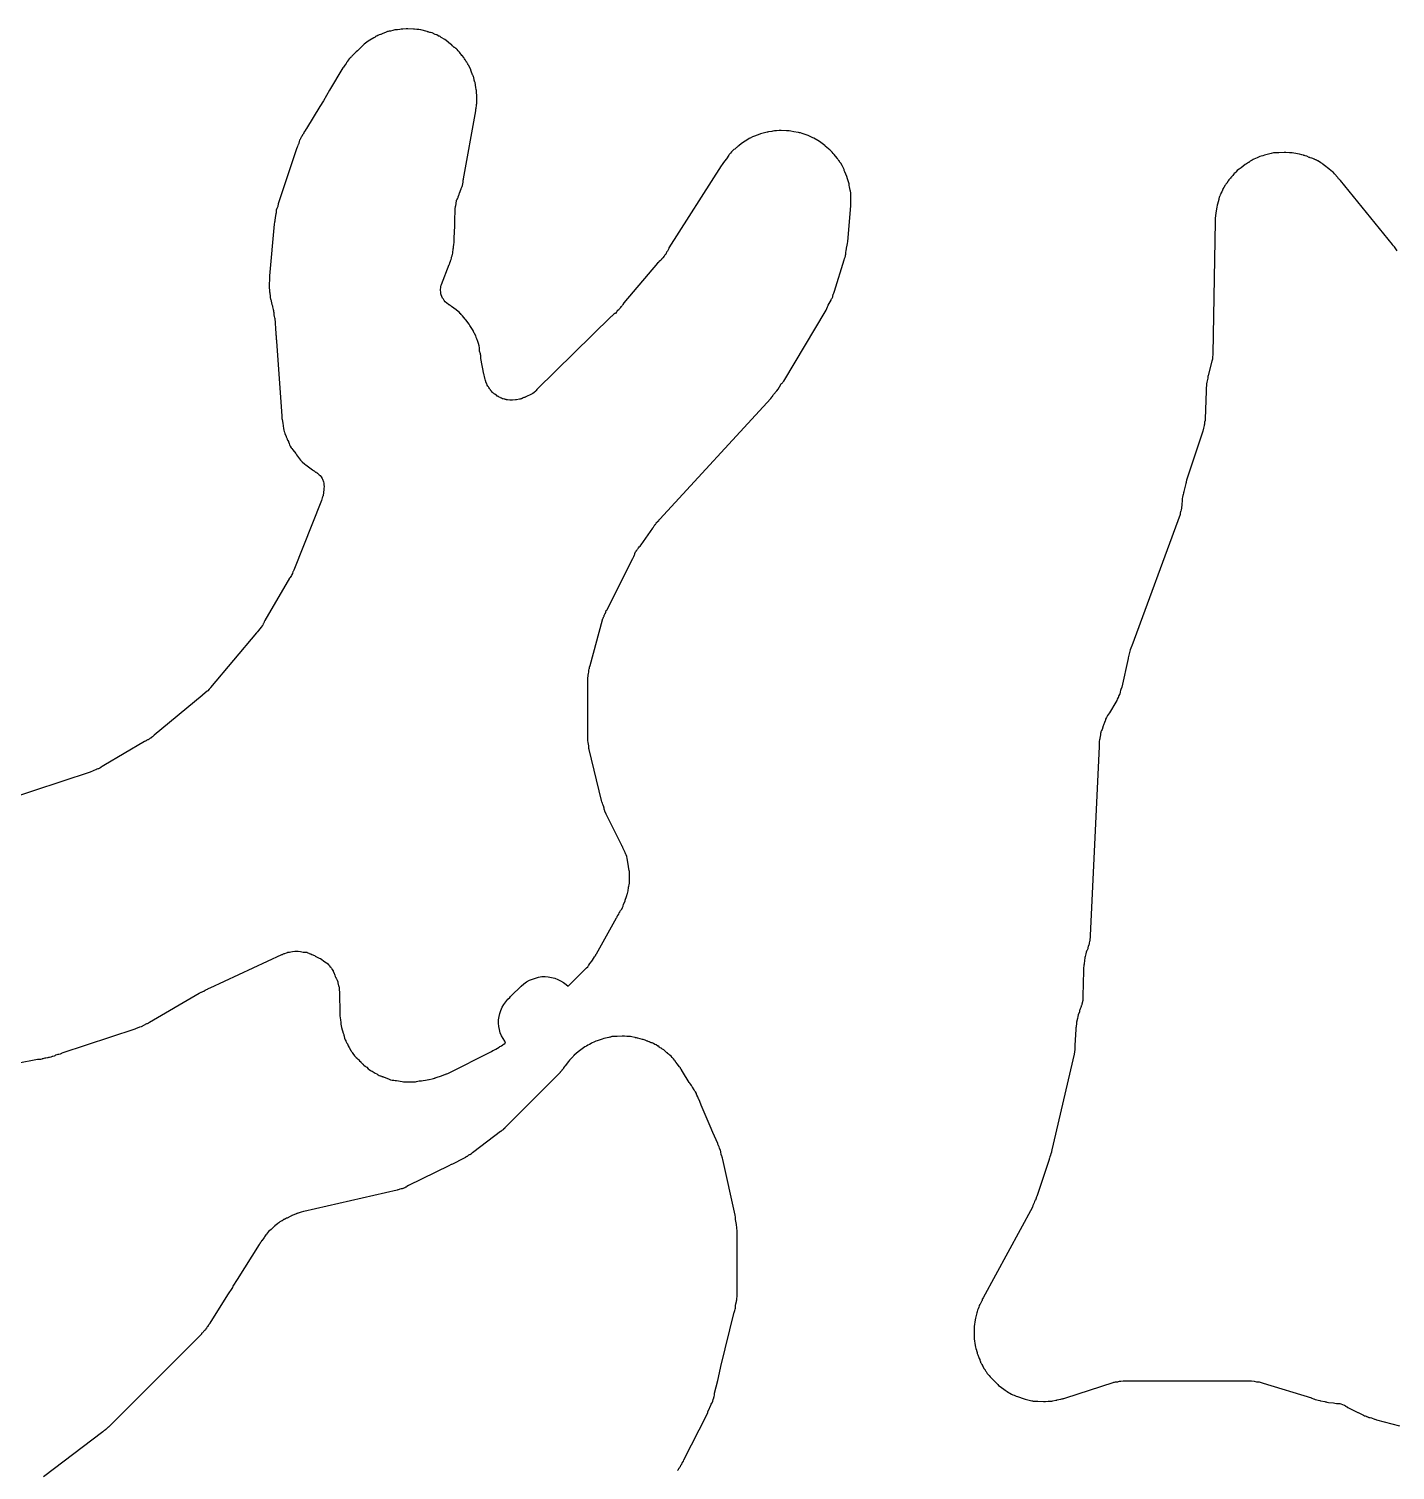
# Model space of a CAD drawing. Header units: millimetres. Extents: x 0 to 300, y 0 to 300.
# Drawn here: x 112.1 to 161.5, y 64.1 to 116.3 of the extents above; entities that cross this region are included whole.
import ezdxf

# ---------------------------------------------------------------- set-up
doc = ezdxf.new("R2010")
doc.units = ezdxf.units.MM
doc.layers.add('CUT', color=7, linetype='CONTINUOUS')

msp = doc.modelspace()

# ---------------------------------------------------------------- linework, layer by layer
at = {"layer": 'CUT'}
for points in [[(111.69, 78.87), (112.42, 79.01), (112.45, 79.01), (112.54, 79.02), (112.59, 79.03), (112.61, 79.04), (112.63, 79.04), (112.66, 79.05), (112.67, 79.05), (112.7, 79.06), (112.72, 79.06), (112.78, 79.07), (112.81, 79.08), (112.83, 79.09), (112.86, 79.09), (112.92, 79.1), (112.97, 79.12), (112.98, 79.12), (113.03, 79.14), (113.04, 79.14), (113.06, 79.15), (113.07, 79.16), (113.08, 79.16), (113.09, 79.17), (113.13, 79.18), (113.17, 79.19), (113.2, 79.2), (113.25, 79.21), (113.3, 79.23), (113.32, 79.24), (115.95, 80.11), (115.98, 80.12), (116.13, 80.18), (116.18, 80.2), (116.38, 80.3), (116.4, 80.31), (116.42, 80.32), (116.44, 80.33), (116.47, 80.35), (118.27, 81.4), (118.32, 81.43), (118.34, 81.44), (118.35, 81.44), (118.36, 81.44), (118.38, 81.45), (118.4, 81.46), (118.43, 81.47), (118.44, 81.48), (118.45, 81.48), (118.48, 81.5), (118.49, 81.51), (118.5, 81.51), (118.51, 81.52), (118.52, 81.52), (118.52, 81.53), (118.57, 81.55), (118.58, 81.56), (118.63, 81.58), (118.67, 81.6), (121.26, 82.8), (121.28, 82.8), (121.3, 82.81), (121.34, 82.84), (121.35, 82.84), (121.37, 82.84), (121.43, 82.86), (121.46, 82.87), (121.48, 82.88), (121.5, 82.88), (121.54, 82.89), (121.58, 82.9), (121.65, 82.91), (121.73, 82.92), (121.85, 82.92), (121.94, 82.91), (122.03, 82.89), (122.1, 82.88), (122.13, 82.88), (122.16, 82.88), (122.18, 82.87), (122.2, 82.86), (122.24, 82.85), (122.25, 82.84), (122.28, 82.83), (122.3, 82.82), (122.31, 82.82), (122.34, 82.8), (122.38, 82.79), (122.4, 82.78), (122.45, 82.76), (122.47, 82.74), (122.48, 82.74), (122.49, 82.73), (122.61, 82.67), (122.66, 82.65), (122.7, 82.62), (122.77, 82.57), (122.82, 82.53), (122.87, 82.5), (122.89, 82.49), (122.9, 82.49), (122.91, 82.48), (122.94, 82.44), (122.95, 82.43), (122.96, 82.43), (122.98, 82.4), (123, 82.37), (123.03, 82.34), (123.04, 82.32), (123.05, 82.31), (123.07, 82.28), (123.07, 82.27), (123.11, 82.21), (123.11, 82.2), (123.14, 82.14), (123.15, 82.12), (123.15, 82.11), (123.16, 82.09), (123.17, 82.05), (123.19, 82), (123.2, 81.98), (123.22, 81.96), (123.23, 81.93), (123.24, 81.92), (123.26, 81.87), (123.29, 81.81), (123.29, 81.77), (123.3, 81.72), (123.31, 81.69), (123.31, 81.67), (123.32, 81.64), (123.33, 81.63), (123.33, 81.61), (123.33, 81.58), (123.33, 81.57), (123.33, 81.51), (123.34, 81.45), (123.35, 81.43), (123.35, 81.42), (123.35, 81.37), (123.35, 81.36), (123.36, 80.71), (123.36, 80.65), (123.36, 80.58), (123.38, 80.44), (123.38, 80.42), (123.39, 80.35), (123.39, 80.34), (123.39, 80.28), (123.4, 80.22), (123.42, 80.16), (123.48, 79.96), (123.49, 79.93), (123.5, 79.91), (123.5, 79.88), (123.51, 79.85), (123.51, 79.83), (123.53, 79.78), (123.53, 79.77), (123.55, 79.72), (123.57, 79.68), (123.57, 79.67), (123.61, 79.59), (123.63, 79.57), (123.63, 79.56), (123.64, 79.54), (123.65, 79.53), (123.65, 79.52), (123.66, 79.5), (123.69, 79.44), (123.76, 79.33), (123.77, 79.32), (123.77, 79.31), (123.79, 79.28), (123.8, 79.26), (123.83, 79.22), (123.89, 79.14), (123.95, 79.08), (123.99, 79.04), (124.01, 79.02), (124.03, 79), (124.07, 78.95), (124.11, 78.92), (124.11, 78.91), (124.14, 78.88), (124.18, 78.84), (124.2, 78.83), (124.2, 78.82), (124.23, 78.8), (124.27, 78.76), (124.29, 78.75), (124.31, 78.74), (124.33, 78.72), (124.38, 78.67), (124.42, 78.64), (124.47, 78.61), (124.51, 78.58), (124.52, 78.58), (124.64, 78.51), (124.69, 78.48), (124.7, 78.48), (124.72, 78.46), (124.73, 78.46), (124.73, 78.45), (124.74, 78.45), (124.75, 78.44), (124.77, 78.43), (124.78, 78.43), (124.82, 78.41), (124.83, 78.41), (124.86, 78.4), (124.88, 78.39), (124.89, 78.39), (124.9, 78.39), (124.91, 78.38), (124.94, 78.37), (125.14, 78.29), (125.19, 78.27), (125.25, 78.26), (125.26, 78.26), (125.3, 78.25), (125.31, 78.25), (125.36, 78.24), (125.4, 78.24), (125.61, 78.21), (125.66, 78.2), (125.69, 78.2), (125.7, 78.2), (125.83, 78.19), (125.91, 78.19), (126.03, 78.2), (126.04, 78.2), (126.07, 78.2), (126.09, 78.2), (126.13, 78.21), (126.23, 78.23), (126.25, 78.23), (126.26, 78.23), (126.31, 78.23), (126.37, 78.24), (126.46, 78.26), (126.57, 78.28), (126.59, 78.28), (126.69, 78.3), (126.74, 78.31), (126.78, 78.33), (126.79, 78.33), (126.81, 78.34), (126.82, 78.34), (126.84, 78.35), (127.03, 78.41), (127.06, 78.42), (127.15, 78.46), (127.16, 78.46), (127.18, 78.47), (127.21, 78.48), (127.22, 78.49), (127.23, 78.49), (127.26, 78.5), (128.84, 79.29), (128.89, 79.33), (128.9, 79.33), (128.92, 79.34), (128.95, 79.35), (129, 79.38), (129.12, 79.45), (129.14, 79.47), (129.18, 79.49), (129.2, 79.5), (129.25, 79.53), (129.28, 79.56), (129.29, 79.56), (129.32, 79.58), (129.33, 79.59), (129.34, 79.6), (129.35, 79.61), (129.32, 79.66), (129.26, 79.76), (129.2, 79.86), (129.16, 79.97), (129.13, 80.09), (129.11, 80.2), (129.1, 80.32), (129.1, 80.44), (129.12, 80.56), (129.14, 80.67), (129.18, 80.78), (129.23, 80.89), (129.29, 80.99), (129.36, 81.09), (129.43, 81.18), (129.5, 81.24), (129.53, 81.28), (129.54, 81.29), (129.55, 81.3), (129.92, 81.66), (130.01, 81.74), (130.11, 81.81), (130.21, 81.87), (130.32, 81.91), (130.43, 81.95), (130.54, 81.98), (130.66, 82), (130.78, 82), (130.89, 81.99), (131.01, 81.97), (131.13, 81.94), (131.24, 81.9), (131.34, 81.85), (131.44, 81.79), (131.54, 81.72), (131.61, 81.65), (132.18, 82.22), (132.21, 82.25), (132.25, 82.29), (132.28, 82.32), (132.33, 82.36), (132.35, 82.4), (132.36, 82.42), (132.4, 82.47), (132.41, 82.49), (132.47, 82.56), (132.49, 82.59), (132.57, 82.71), (132.59, 82.74), (132.59, 82.75), (132.61, 82.78), (132.62, 82.79), (132.62, 82.8), (132.64, 82.82), (133.36, 84.13), (133.37, 84.14), (133.38, 84.16), (133.39, 84.19), (133.41, 84.21), (133.44, 84.26), (133.46, 84.31), (133.46, 84.32), (133.47, 84.32), (133.48, 84.33), (133.48, 84.34), (133.51, 84.39), (133.55, 84.44), (133.58, 84.5), (133.6, 84.55), (133.6, 84.56), (133.62, 84.61), (133.67, 84.74), (133.68, 84.77), (133.72, 84.9), (133.74, 84.94), (133.75, 84.98), (133.76, 84.99), (133.76, 85.01), (133.77, 85.05), (133.77, 85.06), (133.78, 85.1), (133.8, 85.22), (133.8, 85.24), (133.81, 85.27), (133.82, 85.32), (133.83, 85.38), (133.83, 85.44), (133.83, 85.75), (133.83, 85.8), (133.82, 85.84), (133.8, 85.97), (133.8, 85.98), (133.76, 86.21), (133.75, 86.27), (133.73, 86.34), (133.71, 86.4), (133.69, 86.45), (133.68, 86.47), (133.67, 86.49), (133.6, 86.63), (133.6, 86.64), (133.59, 86.66), (133.59, 86.68), (133.58, 86.7), (133.57, 86.71), (133.56, 86.74), (132.99, 87.88), (132.94, 87.99), (132.94, 88), (132.93, 88.02), (132.93, 88.03), (132.92, 88.05), (132.92, 88.06), (132.91, 88.09), (132.91, 88.11), (132.9, 88.12), (132.9, 88.14), (132.88, 88.2), (132.87, 88.23), (132.85, 88.27), (132.85, 88.28), (132.84, 88.29), (132.84, 88.3), (132.83, 88.32), (132.82, 88.37), (132.37, 90.22), (132.36, 90.25), (132.36, 90.28), (132.36, 90.29), (132.36, 90.35), (132.35, 90.41), (132.34, 90.47), (132.33, 90.54), (132.33, 92.79), (132.34, 92.88), (132.34, 92.93), (132.35, 92.95), (132.36, 93.02), (132.36, 93.04), (132.36, 93.08), (132.36, 93.09), (132.37, 93.13), (132.38, 93.15), (132.39, 93.18), (132.39, 93.2), (132.4, 93.22), (132.41, 93.25), (132.85, 94.9), (132.85, 94.91), (132.86, 94.92), (132.87, 94.95), (132.88, 94.96), (132.88, 94.98), (132.89, 94.99), (132.89, 95), (132.9, 95.02), (132.9, 95.03), (132.91, 95.04), (132.92, 95.07), (132.93, 95.08), (132.94, 95.11), (132.95, 95.13), (132.95, 95.14), (132.96, 95.15), (132.97, 95.18), (132.99, 95.24), (133.01, 95.26), (133.95, 97.12), (133.99, 97.2), (134.01, 97.25), (134.02, 97.28), (134.03, 97.3), (134.03, 97.31), (134.04, 97.33), (134.05, 97.36), (134.07, 97.39), (134.08, 97.4), (134.09, 97.41), (134.09, 97.42), (134.1, 97.42), (134.1, 97.43), (134.11, 97.44), (134.12, 97.46), (134.14, 97.49), (134.16, 97.51), (134.18, 97.54), (134.22, 97.57), (134.25, 97.62), (134.67, 98.22), (134.68, 98.23), (134.7, 98.26), (134.72, 98.3), (134.74, 98.32), (134.74, 98.33), (134.75, 98.33), (134.75, 98.34), (134.76, 98.35), (134.77, 98.35), (134.78, 98.38), (134.79, 98.39), (134.8, 98.4), (134.8, 98.41), (134.81, 98.42), (134.83, 98.44), (134.84, 98.45), (134.85, 98.46), (134.89, 98.5), (134.9, 98.52), (134.91, 98.53), (134.92, 98.53), (134.93, 98.55), (138.94, 102.91), (138.98, 102.96), (138.99, 102.98), (139.01, 103), (139.02, 103.02), (139.03, 103.03), (139.04, 103.05), (139.16, 103.19), (139.21, 103.25), (139.31, 103.42), (139.31, 103.43), (139.33, 103.45), (139.35, 103.46), (139.36, 103.48), (139.38, 103.5), (139.41, 103.54), (140.94, 106.11), (140.97, 106.17), (140.99, 106.22), (140.99, 106.23), (141.01, 106.27), (141.01, 106.28), (141.01, 106.29), (141.12, 106.47), (141.13, 106.49), (141.14, 106.51), (141.16, 106.54), (141.18, 106.59), (141.19, 106.64), (141.2, 106.66), (141.2, 106.68), (141.21, 106.7), (141.22, 106.72), (141.23, 106.75), (141.23, 106.76), (141.24, 106.79), (141.59, 107.92), (141.6, 107.94), (141.61, 107.96), (141.61, 107.97), (141.63, 108.02), (141.63, 108.03), (141.64, 108.06), (141.64, 108.08), (141.64, 108.09), (141.65, 108.13), (141.65, 108.16), (141.66, 108.2), (141.67, 108.25), (141.69, 108.42), (141.7, 108.44), (141.7, 108.45), (141.72, 108.52), (141.73, 108.59), (141.83, 109.88), (141.83, 109.93), (141.83, 109.94), (141.84, 110.12), (141.84, 110.15), (141.84, 110.2), (141.84, 110.26), (141.83, 110.29), (141.83, 110.32), (141.83, 110.35), (141.82, 110.41), (141.81, 110.45), (141.79, 110.56), (141.79, 110.57), (141.78, 110.61), (141.78, 110.62), (141.77, 110.67), (141.72, 110.86), (141.69, 110.94), (141.62, 111.11), (141.61, 111.13), (141.59, 111.16), (141.59, 111.19), (141.57, 111.24), (141.55, 111.29), (141.52, 111.34), (141.47, 111.42), (141.45, 111.44), (141.44, 111.46), (141.43, 111.47), (141.42, 111.48), (141.42, 111.49), (141.41, 111.5), (141.4, 111.51), (141.4, 111.52), (141.39, 111.53), (141.38, 111.54), (141.35, 111.59), (141.28, 111.68), (141.23, 111.73), (141.2, 111.77), (141.16, 111.82), (141.12, 111.86), (141.11, 111.87), (141.08, 111.9), (141.04, 111.93), (141.03, 111.94), (140.91, 112.04), (140.89, 112.06), (140.7, 112.2), (140.64, 112.24), (140.5, 112.32), (140.46, 112.34), (140.29, 112.42), (140.22, 112.45), (140.07, 112.5), (140.01, 112.52), (139.98, 112.52), (139.94, 112.53), (139.93, 112.53), (139.77, 112.56), (139.66, 112.58), (139.6, 112.59), (139.55, 112.59), (139.51, 112.59), (139.32, 112.6), (139.24, 112.6), (139.15, 112.59), (139.14, 112.59), (139.08, 112.59), (139.02, 112.58), (138.98, 112.57), (138.87, 112.55), (138.86, 112.55), (138.82, 112.54), (138.81, 112.54), (138.76, 112.53), (138.57, 112.48), (138.49, 112.45), (138.32, 112.38), (138.28, 112.37), (138.2, 112.33), (138.18, 112.32), (138.16, 112.31), (138.11, 112.28), (137.92, 112.16), (137.87, 112.12), (137.8, 112.06), (137.78, 112.05), (137.75, 112.03), (137.72, 112), (137.7, 111.99), (137.66, 111.95), (137.64, 111.93), (137.61, 111.91), (137.56, 111.87), (137.52, 111.83), (137.48, 111.78), (137.44, 111.73), (137.42, 111.71), (137.37, 111.64), (137.37, 111.63), (137.23, 111.44), (137.18, 111.37), (137.15, 111.33), (135.26, 108.36), (135.25, 108.33), (135.2, 108.24), (135.18, 108.22), (135.17, 108.2), (135.17, 108.19), (135.16, 108.17), (135.16, 108.16), (135.15, 108.15), (135.14, 108.13), (135.13, 108.12), (135.12, 108.11), (135.12, 108.1), (135.11, 108.1), (135.11, 108.09), (135.1, 108.08), (135.08, 108.06), (135.04, 108), (135.03, 107.99), (134.99, 107.95), (134.99, 107.94), (134.95, 107.9), (134.91, 107.86), (134.89, 107.84), (134.85, 107.81), (133.63, 106.37), (133.59, 106.31), (133.58, 106.29), (133.57, 106.27), (133.55, 106.25), (133.53, 106.23), (133.52, 106.23), (133.5, 106.19), (133.48, 106.17), (133.48, 106.16), (133.47, 106.15), (133.46, 106.14), (133.44, 106.12), (133.39, 106.08), (133.37, 106.04), (133.35, 106.02), (133.32, 105.99), (133.3, 105.98), (133.27, 105.96), (133.19, 105.89), (133.17, 105.87), (130.48, 103.23), (130.46, 103.2), (130.44, 103.18), (130.39, 103.13), (130.34, 103.09), (130.33, 103.09), (130.24, 103.04), (130.13, 102.99), (130.06, 102.96), (130.05, 102.95), (130.01, 102.94), (129.99, 102.93), (129.95, 102.91), (129.94, 102.91), (129.94, 102.9), (129.9, 102.9), (129.88, 102.89), (129.85, 102.88), (129.75, 102.86), (129.71, 102.86), (129.6, 102.85), (129.51, 102.85), (129.42, 102.86), (129.39, 102.86), (129.37, 102.86), (129.37, 102.87), (129.36, 102.87), (129.35, 102.87), (129.34, 102.87), (129.33, 102.87), (129.32, 102.88), (129.31, 102.88), (129.26, 102.9), (129.24, 102.9), (129.23, 102.91), (129.22, 102.91), (129.21, 102.92), (129.2, 102.92), (129.17, 102.93), (129.16, 102.94), (129.12, 102.96), (129.11, 102.96), (129.09, 102.98), (129.08, 102.98), (129.06, 103), (129.05, 103), (129.04, 103), (129.04, 103.01), (129.03, 103.01), (129.03, 103.02), (129.02, 103.03), (129.01, 103.03), (129, 103.04), (128.96, 103.07), (128.95, 103.07), (128.91, 103.1), (128.89, 103.12), (128.88, 103.13), (128.84, 103.17), (128.8, 103.21), (128.8, 103.22), (128.78, 103.25), (128.77, 103.27), (128.74, 103.31), (128.73, 103.33), (128.72, 103.34), (128.71, 103.36), (128.69, 103.39), (128.69, 103.4), (128.67, 103.43), (128.65, 103.49), (128.64, 103.5), (128.64, 103.52), (128.63, 103.56), (128.61, 103.61), (128.6, 103.63), (128.6, 103.64), (128.6, 103.66), (128.59, 103.68), (128.59, 103.7), (128.57, 103.75), (128.57, 103.76), (128.56, 103.79), (128.46, 104.36), (128.45, 104.4), (128.45, 104.42), (128.45, 104.46), (128.44, 104.5), (128.44, 104.53), (128.43, 104.56), (128.42, 104.59), (128.41, 104.62), (128.41, 104.64), (128.41, 104.66), (128.41, 104.67), (128.41, 104.74), (128.39, 104.82), (128.37, 104.9), (128.35, 104.97), (128.31, 105.07), (128.29, 105.12), (128.29, 105.13), (128.27, 105.18), (128.23, 105.26), (128.21, 105.28), (128.21, 105.29), (128.2, 105.3), (128.2, 105.31), (128.19, 105.33), (128.19, 105.34), (128.15, 105.4), (128.06, 105.55), (128.03, 105.6), (127.91, 105.76), (127.89, 105.78), (127.79, 105.9), (127.78, 105.91), (127.75, 105.95), (127.72, 105.98), (127.71, 105.99), (127.67, 106.03), (127.62, 106.07), (127.58, 106.1), (127.56, 106.12), (127.4, 106.24), (127.36, 106.27), (127.35, 106.27), (127.31, 106.3), (127.3, 106.3), (127.29, 106.31), (127.28, 106.32), (127.22, 106.36), (127.17, 106.4), (127.13, 106.45), (127.1, 106.5), (127.07, 106.54), (127.05, 106.6), (127.02, 106.66), (127.01, 106.7), (127.01, 106.76), (127, 106.83), (127, 106.84), (127, 106.85), (127.01, 106.92), (127.01, 106.97), (127.01, 106.99), (127.02, 107.01), (127.03, 107.02), (127.03, 107.03), (127.31, 107.76), (127.32, 107.77), (127.32, 107.78), (127.33, 107.8), (127.33, 107.81), (127.34, 107.82), (127.36, 107.88), (127.36, 107.89), (127.38, 107.94), (127.39, 107.98), (127.4, 108), (127.4, 108.02), (127.42, 108.07), (127.42, 108.09), (127.43, 108.12), (127.44, 108.17), (127.44, 108.21), (127.44, 108.22), (127.44, 108.23), (127.45, 108.27), (127.46, 108.28), (127.46, 108.29), (127.46, 108.3), (127.46, 108.31), (127.46, 108.34), (127.47, 108.35), (127.47, 108.36), (127.47, 108.38), (127.47, 108.39), (127.47, 108.4), (127.47, 108.41), (127.47, 108.42), (127.47, 108.43), (127.48, 108.45), (127.49, 108.57), (127.49, 108.59), (127.49, 108.61), (127.49, 108.62), (127.49, 108.65), (127.5, 109), (127.51, 109.08), (127.51, 109.14), (127.52, 109.36), (127.53, 109.72), (127.53, 109.73), (127.53, 109.74), (127.53, 109.75), (127.53, 109.77), (127.53, 109.78), (127.53, 109.79), (127.53, 109.8), (127.54, 109.83), (127.54, 109.84), (127.54, 109.86), (127.55, 109.88), (127.55, 109.89), (127.56, 109.95), (127.56, 109.98), (127.56, 109.99), (127.56, 110), (127.56, 110.01), (127.57, 110.03), (127.57, 110.04), (127.58, 110.05), (127.58, 110.06), (127.58, 110.07), (127.58, 110.08), (127.59, 110.09), (127.6, 110.11), (127.61, 110.14), (127.61, 110.15), (127.62, 110.16), (127.63, 110.18), (127.64, 110.21), (127.64, 110.22), (127.65, 110.23), (127.66, 110.26), (127.67, 110.29), (127.67, 110.3), (127.67, 110.31), (127.68, 110.34), (127.74, 110.49), (127.74, 110.5), (127.75, 110.51), (127.76, 110.53), (127.78, 110.58), (127.79, 110.61), (127.81, 110.67), (127.82, 110.74), (127.82, 110.79), (127.82, 110.8), (127.82, 110.81), (127.83, 110.84), (127.83, 110.85), (128.27, 113.31), (128.27, 113.32), (128.28, 113.33), (128.28, 113.34), (128.28, 113.36), (128.28, 113.38), (128.28, 113.39), (128.29, 113.4), (128.29, 113.42), (128.3, 113.5), (128.3, 113.51), (128.3, 113.54), (128.3, 113.56), (128.31, 113.57), (128.31, 113.58), (128.31, 113.6), (128.31, 113.67), (128.31, 113.79), (128.31, 113.8), (128.31, 113.85), (128.31, 113.88), (128.3, 113.97), (128.3, 114.02), (128.3, 114.03), (128.3, 114.04), (128.3, 114.06), (128.29, 114.07), (128.29, 114.08), (128.29, 114.09), (128.29, 114.1), (128.28, 114.14), (128.26, 114.25), (128.26, 114.28), (128.25, 114.3), (128.25, 114.33), (128.25, 114.34), (128.24, 114.35), (128.22, 114.42), (128.22, 114.44), (128.2, 114.52), (128.19, 114.54), (128.18, 114.58), (128.17, 114.61), (128.16, 114.62), (128.11, 114.75), (128.09, 114.79), (128.09, 114.8), (128.09, 114.81), (128.05, 114.89), (128.02, 114.95), (128, 114.98), (127.99, 114.99), (127.98, 115.01), (127.97, 115.02), (127.97, 115.03), (127.95, 115.07), (127.94, 115.08), (127.93, 115.1), (127.9, 115.15), (127.89, 115.16), (127.87, 115.19), (127.87, 115.2), (127.84, 115.24), (127.78, 115.31), (127.77, 115.32), (127.74, 115.35), (127.72, 115.38), (127.72, 115.39), (127.71, 115.4), (127.68, 115.43), (127.68, 115.44), (127.64, 115.49), (127.6, 115.53), (127.59, 115.54), (127.56, 115.57), (127.55, 115.57), (127.52, 115.6), (127.51, 115.61), (127.5, 115.61), (127.49, 115.61), (127.43, 115.67), (127.39, 115.71), (127.37, 115.73), (127.36, 115.73), (127.2, 115.86), (127.15, 115.89), (127.02, 115.97), (126.98, 116), (126.96, 116.01), (126.93, 116.02), (126.92, 116.02), (126.91, 116.03), (126.86, 116.06), (126.81, 116.08), (126.8, 116.08), (126.76, 116.1), (126.74, 116.11), (126.69, 116.13), (126.64, 116.15), (126.61, 116.15), (126.58, 116.16), (126.55, 116.17), (126.53, 116.17), (126.51, 116.18), (126.28, 116.24), (126.21, 116.25), (126.14, 116.26), (126.06, 116.27), (126.02, 116.27), (125.82, 116.28), (125.75, 116.28), (125.63, 116.27), (125.62, 116.27), (125.59, 116.27), (125.57, 116.27), (125.53, 116.26), (125.44, 116.24), (125.43, 116.24), (125.42, 116.24), (125.4, 116.24), (125.35, 116.24), (125.27, 116.22), (125.19, 116.2), (125.14, 116.19), (125.11, 116.18), (125.08, 116.18), (125.03, 116.16), (124.89, 116.1), (124.84, 116.08), (124.83, 116.08), (124.83, 116.07), (124.78, 116.06), (124.73, 116.04), (124.7, 116.02), (124.69, 116.01), (124.68, 116.01), (124.67, 116.01), (124.65, 116), (124.63, 115.98), (124.59, 115.96), (124.44, 115.87), (124.42, 115.86), (124.33, 115.8), (124.28, 115.76), (124.24, 115.72), (124.16, 115.65), (124.14, 115.63), (124.09, 115.58), (124.05, 115.54), (124.04, 115.53), (124.03, 115.52), (123.99, 115.48), (123.95, 115.45), (123.94, 115.44), (123.93, 115.43), (123.79, 115.29), (123.78, 115.27), (123.77, 115.26), (123.76, 115.25), (123.75, 115.25), (123.74, 115.24), (123.71, 115.21), (123.65, 115.13), (123.64, 115.12), (123.64, 115.11), (123.63, 115.1), (123.61, 115.08), (123.6, 115.06), (123.6, 115.05), (123.58, 115.03), (123.55, 114.98), (123.54, 114.96), (123.49, 114.89), (123.48, 114.88), (123.47, 114.87), (122.98, 114.06), (122.76, 113.68), (122.63, 113.47), (122.15, 112.67), (122.12, 112.63), (122.11, 112.62), (122.08, 112.57), (122.07, 112.55), (122.07, 112.54), (122.06, 112.53), (122.06, 112.52), (122.05, 112.51), (122.05, 112.5), (122.04, 112.5), (122.04, 112.49), (122.03, 112.47), (122.02, 112.46), (122.01, 112.44), (121.98, 112.39), (121.96, 112.36), (121.93, 112.31), (121.93, 112.3), (121.92, 112.28), (121.91, 112.26), (121.9, 112.25), (121.88, 112.2), (121.87, 112.15), (121.87, 112.14), (121.87, 112.13), (121.85, 112.09), (121.84, 112.07), (121.82, 112.03), (121.81, 112), (121.81, 111.99), (121.8, 111.97), (121.79, 111.94), (121.13, 109.95), (121.13, 109.94), (121.13, 109.93), (121.13, 109.92), (121.12, 109.89), (121.11, 109.86), (121.11, 109.85), (121.1, 109.83), (121.08, 109.78), (121.06, 109.72), (121.05, 109.66), (121.05, 109.63), (121.05, 109.62), (121.05, 109.61), (121.04, 109.6), (121.02, 109.45), (121.02, 109.43), (121.01, 109.37), (121.01, 109.36), (121.01, 109.35), (121, 109.34), (121, 109.32), (120.99, 109.29), (120.98, 109.22), (120.81, 107.35), (120.81, 107.3), (120.81, 107.26), (120.81, 107.25), (120.81, 107.23), (120.81, 107.22), (120.8, 107.03), (120.8, 106.98), (120.8, 106.96), (120.8, 106.94), (120.8, 106.9), (120.8, 106.89), (120.81, 106.87), (120.81, 106.84), (120.81, 106.83), (120.81, 106.8), (120.81, 106.79), (120.81, 106.78), (120.81, 106.74), (120.82, 106.74), (120.84, 106.59), (120.84, 106.57), (120.84, 106.56), (120.85, 106.5), (120.86, 106.49), (120.89, 106.37), (120.9, 106.31), (120.91, 106.29), (120.91, 106.28), (120.92, 106.26), (120.92, 106.25), (120.92, 106.24), (120.92, 106.23), (120.93, 106.18), (120.95, 106.13), (120.95, 106.12), (120.96, 106.11), (120.96, 106.09), (120.96, 106.08), (120.96, 106.06), (120.97, 106.02), (120.97, 106.01), (120.97, 106), (120.97, 105.94), (120.98, 105.88), (120.99, 105.83), (121, 105.82), (121, 105.81), (121.04, 105.26), (121.04, 105.24), (121.04, 105.23), (121.04, 105.22), (121.04, 105.21), (121.04, 105.2), (121.05, 105.19), (121.06, 105.1), (121.06, 105.07), (121.06, 105.04), (121.07, 105.03), (121.07, 104.98), (121.26, 102.27), (121.26, 102.24), (121.26, 102.19), (121.27, 102.15), (121.29, 102.02), (121.32, 101.82), (121.33, 101.77), (121.34, 101.72), (121.35, 101.69), (121.37, 101.64), (121.42, 101.53), (121.42, 101.52), (121.44, 101.48), (121.45, 101.45), (121.45, 101.44), (121.47, 101.4), (121.48, 101.4), (121.48, 101.39), (121.5, 101.35), (121.5, 101.34), (121.52, 101.28), (121.54, 101.23), (121.56, 101.19), (121.6, 101.13), (121.62, 101.1), (121.66, 101.05), (121.76, 100.92), (121.79, 100.87), (121.82, 100.82), (121.94, 100.68), (122, 100.62), (122.09, 100.54), (122.13, 100.51), (122.17, 100.48), (122.37, 100.33), (122.4, 100.31), (122.43, 100.29), (122.48, 100.25), (122.49, 100.25), (122.5, 100.24), (122.51, 100.24), (122.53, 100.22), (122.54, 100.21), (122.55, 100.21), (122.61, 100.15), (122.65, 100.12), (122.68, 100.08), (122.72, 100.02), (122.73, 99.99), (122.76, 99.9), (122.78, 99.85), (122.78, 99.8), (122.79, 99.72), (122.79, 99.71), (122.78, 99.67), (122.78, 99.6), (122.78, 99.59), (122.77, 99.54), (122.77, 99.52), (122.77, 99.51), (122.76, 99.49), (122.75, 99.42), (122.75, 99.41), (122.75, 99.4), (122.74, 99.37), (122.73, 99.35), (122.73, 99.34), (122.72, 99.32), (122.7, 99.27), (122.69, 99.22), (121.69, 96.7), (121.67, 96.65), (121.66, 96.64), (121.64, 96.59), (121.64, 96.58), (121.62, 96.54), (121.61, 96.51), (121.56, 96.44), (121.54, 96.41), (120.65, 94.88), (120.62, 94.83), (120.62, 94.82), (120.61, 94.8), (120.6, 94.77), (120.59, 94.76), (120.57, 94.71), (120.55, 94.69), (120.51, 94.64), (120.46, 94.58), (120.41, 94.52), (120.38, 94.47), (120.37, 94.47), (120.37, 94.46), (120.34, 94.44), (118.68, 92.46), (118.68, 92.45), (118.63, 92.4), (118.58, 92.34), (118.56, 92.32), (118.49, 92.26), (118.39, 92.18), (118.38, 92.17), (116.64, 90.73), (116.59, 90.69), (116.57, 90.67), (116.55, 90.66), (116.55, 90.65), (116.54, 90.65), (116.54, 90.64), (116.53, 90.64), (116.52, 90.63), (116.5, 90.62), (116.46, 90.59), (116.44, 90.58), (116.43, 90.57), (116.4, 90.56), (116.38, 90.55), (116.36, 90.54), (116.35, 90.53), (116.34, 90.53), (116.33, 90.52), (116.29, 90.5), (114.82, 89.64), (114.76, 89.6), (114.73, 89.58), (114.71, 89.56), (114.68, 89.54), (114.65, 89.53), (114.63, 89.52), (114.61, 89.51), (114.6, 89.51), (114.57, 89.5), (114.55, 89.49), (114.53, 89.48), (114.52, 89.48), (114.46, 89.45), (114.44, 89.44), (114.41, 89.43), (114.35, 89.41), (114.33, 89.4), (111.25, 88.38)], [(161.59, 108.25), (161.49, 108.39), (161.46, 108.43), (161.45, 108.43), (161.44, 108.44), (161.42, 108.48), (159.54, 110.8), (159.49, 110.84), (159.47, 110.86), (159.45, 110.9), (159.33, 111.04), (159.29, 111.08), (159.25, 111.11), (159.13, 111.21), (159.12, 111.22), (158.97, 111.34), (158.92, 111.37), (158.91, 111.38), (158.9, 111.39), (158.87, 111.41), (158.86, 111.41), (158.84, 111.43), (158.82, 111.44), (158.72, 111.5), (158.71, 111.5), (158.67, 111.53), (158.66, 111.53), (158.65, 111.54), (158.62, 111.55), (158.6, 111.57), (158.59, 111.57), (158.57, 111.58), (158.54, 111.59), (158.51, 111.6), (158.45, 111.62), (158.43, 111.63), (158.41, 111.63), (158.32, 111.67), (158.26, 111.69), (158.24, 111.7), (158.22, 111.7), (158.21, 111.71), (158.2, 111.71), (158.15, 111.72), (158.06, 111.75), (157.99, 111.76), (157.8, 111.79), (157.76, 111.8), (157.74, 111.8), (157.71, 111.8), (157.7, 111.8), (157.57, 111.81), (157.5, 111.81), (157.31, 111.8), (157.27, 111.8), (157.2, 111.79), (157.19, 111.79), (157.12, 111.79), (157.04, 111.77), (156.8, 111.71), (156.74, 111.69), (156.73, 111.69), (156.68, 111.68), (156.63, 111.66), (156.58, 111.64), (156.53, 111.62), (156.41, 111.56), (156.39, 111.55), (156.35, 111.53), (156.28, 111.49), (156.23, 111.45), (156.22, 111.45), (156.2, 111.44), (156.19, 111.43), (156.18, 111.42), (156.14, 111.4), (156.1, 111.37), (155.95, 111.25), (155.88, 111.21), (155.86, 111.19), (155.81, 111.15), (155.76, 111.1), (155.73, 111.07), (155.69, 111.03), (155.68, 111.01), (155.67, 111.01), (155.65, 110.98), (155.61, 110.94), (155.6, 110.92), (155.59, 110.91), (155.57, 110.88), (155.51, 110.82), (155.48, 110.78), (155.46, 110.74), (155.45, 110.73), (155.44, 110.72), (155.44, 110.71), (155.43, 110.7), (155.42, 110.69), (155.42, 110.68), (155.41, 110.67), (155.4, 110.66), (155.39, 110.64), (155.37, 110.62), (155.32, 110.54), (155.29, 110.49), (155.29, 110.48), (155.27, 110.44), (155.25, 110.39), (155.22, 110.34), (155.21, 110.33), (155.21, 110.32), (155.2, 110.29), (155.19, 110.27), (155.18, 110.23), (155.17, 110.22), (155.16, 110.19), (155.14, 110.13), (155.14, 110.11), (155.14, 110.1), (155.13, 110.08), (155.13, 110.06), (155.08, 109.9), (155.07, 109.83), (155.04, 109.63), (155.03, 109.61), (155.01, 109.43), (155.01, 109.36), (155.01, 109.31), (154.93, 104.53), (154.93, 104.52), (154.93, 104.5), (154.92, 104.41), (154.91, 104.33), (154.89, 104.26), (154.76, 103.74), (154.75, 103.7), (154.74, 103.66), (154.74, 103.65), (154.71, 103.5), (154.7, 103.44), (154.7, 103.42), (154.7, 103.38), (154.7, 103.37), (154.69, 103.31), (154.69, 103.26), (154.69, 103.19), (154.69, 103.17), (154.65, 102.18), (154.65, 102.12), (154.65, 102.11), (154.63, 102.05), (154.62, 102), (154.62, 101.99), (154.62, 101.98), (154.61, 101.95), (154.61, 101.93), (154.59, 101.84), (154.56, 101.73), (153.98, 99.96), (153.96, 99.9), (153.96, 99.87), (153.95, 99.83), (153.89, 99.6), (153.89, 99.59), (153.88, 99.55), (153.88, 99.54), (153.88, 99.53), (153.87, 99.5), (153.86, 99.49), (153.85, 99.44), (153.84, 99.4), (153.83, 99.34), (153.82, 99.29), (153.82, 99.27), (153.82, 99.24), (153.82, 99.23), (153.81, 99.06), (153.8, 99.04), (153.79, 98.98), (153.79, 98.94), (153.79, 98.92), (153.78, 98.89), (153.78, 98.88), (153.77, 98.84), (153.76, 98.82), (153.76, 98.8), (153.75, 98.77), (153.74, 98.73), (153.74, 98.72), (152, 93.97), (151.98, 93.94), (151.96, 93.88), (151.94, 93.82), (151.89, 93.63), (151.88, 93.58), (151.87, 93.53), (151.87, 93.51), (151.63, 92.47), (151.6, 92.38), (151.59, 92.35), (151.57, 92.3), (151.57, 92.27), (151.56, 92.24), (151.56, 92.23), (151.56, 92.22), (151.55, 92.2), (151.53, 92.17), (151.53, 92.16), (151.52, 92.14), (151.51, 92.11), (151.5, 92.1), (151.47, 92.03), (151.45, 91.99), (151.42, 91.93), (151.19, 91.54), (151.15, 91.49), (151.12, 91.44), (151.08, 91.37), (151.05, 91.31), (151.04, 91.28), (151.03, 91.25), (151.01, 91.19), (150.97, 91.1), (150.96, 91.07), (150.92, 90.94), (150.9, 90.9), (150.89, 90.86), (150.88, 90.85), (150.88, 90.83), (150.87, 90.79), (150.87, 90.78), (150.86, 90.74), (150.84, 90.62), (150.84, 90.6), (150.83, 90.57), (150.82, 90.52), (150.81, 90.46), (150.81, 90.4), (150.81, 90.32), (150.49, 83.49), (150.49, 83.46), (150.49, 83.42), (150.48, 83.35), (150.48, 83.32), (150.48, 83.3), (150.47, 83.27), (150.46, 83.22), (150.45, 83.19), (150.45, 83.17), (150.44, 83.15), (150.42, 83.09), (150.42, 83.08), (150.41, 83.05), (150.4, 83.03), (150.4, 83.01), (150.38, 82.96), (150.37, 82.94), (150.35, 82.89), (150.33, 82.83), (150.32, 82.78), (150.31, 82.73), (150.3, 82.69), (150.3, 82.67), (150.29, 82.6), (150.27, 82.45), (150.26, 82.42), (150.25, 82.3), (150.25, 82.25), (150.25, 82.21), (150.23, 81.29), (150.23, 81.28), (150.23, 81.2), (150.22, 81.16), (150.22, 81.14), (150.21, 81.1), (150.21, 81.09), (150.19, 81.01), (150.19, 80.99), (150.19, 80.98), (150.18, 80.95), (150.17, 80.94), (150.16, 80.91), (150.15, 80.89), (150.15, 80.88), (150.13, 80.84), (150.12, 80.8), (150.11, 80.78), (150.11, 80.76), (150.1, 80.73), (150.06, 80.62), (150.04, 80.56), (150.04, 80.54), (150.03, 80.5), (150.03, 80.49), (150, 80.35), (150, 80.32), (149.98, 80.19), (149.97, 80.15), (149.97, 80.1), (149.93, 79.51), (149.93, 79.47), (149.93, 79.37), (149.92, 79.28), (149.91, 79.19), (149.11, 75.74), (149.11, 75.73), (149.09, 75.67), (149.09, 75.66), (149.09, 75.65), (149.09, 75.64), (149.08, 75.63), (149.08, 75.62), (149.08, 75.61), (149.07, 75.6), (149.05, 75.54), (149.03, 75.48), (149.02, 75.44), (149.01, 75.41), (149.01, 75.39), (148.56, 74.05), (148.55, 74.03), (148.52, 73.95), (148.52, 73.94), (148.51, 73.91), (148.5, 73.91), (148.49, 73.89), (148.48, 73.87), (148.46, 73.82), (148.42, 73.72), (148.4, 73.66), (146.62, 70.38), (146.6, 70.35), (146.59, 70.33), (146.58, 70.3), (146.58, 70.29), (146.57, 70.28), (146.53, 70.18), (146.51, 70.15), (146.5, 70.14), (146.48, 70.1), (146.48, 70.09), (146.46, 70.05), (146.44, 69.99), (146.44, 69.98), (146.42, 69.94), (146.41, 69.89), (146.41, 69.88), (146.39, 69.84), (146.36, 69.7), (146.34, 69.65), (146.33, 69.59), (146.3, 69.35), (146.3, 69.32), (146.29, 69.17), (146.29, 69.09), (146.3, 68.93), (146.3, 68.9), (146.33, 68.66), (146.34, 68.6), (146.36, 68.55), (146.38, 68.49), (146.38, 68.48), (146.4, 68.41), (146.41, 68.37), (146.43, 68.32), (146.47, 68.23), (146.47, 68.21), (146.48, 68.19), (146.5, 68.15), (146.5, 68.13), (146.51, 68.1), (146.52, 68.07), (146.53, 68.05), (146.53, 68.04), (146.55, 68.02), (146.56, 68), (146.57, 67.98), (146.57, 67.97), (146.6, 67.93), (146.6, 67.92), (146.66, 67.82), (146.67, 67.8), (146.69, 67.78), (146.69, 67.77), (146.71, 67.74), (146.72, 67.73), (146.73, 67.72), (146.74, 67.69), (146.77, 67.65), (146.84, 67.57), (146.88, 67.52), (146.92, 67.48), (147.04, 67.36), (147.05, 67.35), (147.15, 67.25), (147.18, 67.21), (147.23, 67.18), (147.42, 67.04), (147.49, 66.99), (147.54, 66.96), (147.59, 66.93), (147.64, 66.9), (147.67, 66.89), (147.69, 66.88), (147.74, 66.86), (147.81, 66.83), (147.86, 66.81), (148.1, 66.73), (148.14, 66.72), (148.33, 66.67), (148.38, 66.66), (148.41, 66.66), (148.43, 66.65), (148.48, 66.65), (148.49, 66.65), (148.56, 66.64), (148.6, 66.64), (148.8, 66.63), (148.88, 66.63), (148.97, 66.64), (148.98, 66.64), (149.04, 66.64), (149.1, 66.65), (149.14, 66.66), (149.25, 66.68), (149.28, 66.68), (149.3, 66.69), (149.36, 66.7), (149.43, 66.72), (149.46, 66.73), (149.48, 66.73), (149.49, 66.73), (149.52, 66.74), (149.54, 66.74), (149.61, 66.76), (151.32, 67.32), (151.35, 67.33), (151.37, 67.33), (151.41, 67.34), (151.42, 67.34), (151.47, 67.35), (151.49, 67.35), (151.51, 67.36), (151.52, 67.36), (151.55, 67.37), (151.57, 67.37), (151.6, 67.37), (151.68, 67.38), (156.33, 67.38), (156.42, 67.37), (156.51, 67.35), (156.58, 67.34), (156.6, 67.34), (156.75, 67.3), (158.49, 66.76), (158.5, 66.75), (158.51, 66.75), (158.57, 66.73), (158.58, 66.73), (158.63, 66.71), (158.79, 66.67), (158.82, 66.66), (158.98, 66.63), (159, 66.62), (159.02, 66.62), (159.05, 66.61), (159.11, 66.6), (159.29, 66.59), (159.34, 66.57), (159.4, 66.56), (159.47, 66.56), (159.48, 66.56), (159.52, 66.56), (159.56, 66.55), (159.62, 66.52), (159.68, 66.5), (159.69, 66.5), (159.7, 66.49), (159.71, 66.49), (159.71, 66.48), (159.72, 66.48), (159.72, 66.47), (159.73, 66.46), (159.74, 66.46), (159.75, 66.45), (159.78, 66.44), (159.79, 66.43), (159.8, 66.42), (159.81, 66.42), (159.83, 66.4), (160.17, 66.23), (160.18, 66.23), (160.35, 66.15), (160.36, 66.14), (160.37, 66.14), (160.41, 66.12), (160.43, 66.11), (160.44, 66.11), (160.47, 66.1), (160.48, 66.09), (160.49, 66.09), (160.5, 66.09), (160.52, 66.08), (160.54, 66.07), (160.55, 66.07), (160.56, 66.07), (160.57, 66.06), (160.58, 66.06), (160.59, 66.06), (160.6, 66.05), (160.61, 66.05), (160.62, 66.05), (160.66, 66.04), (160.77, 66), (160.79, 65.99), (160.82, 65.98), (160.85, 65.97), (161.68, 65.75)], [(135.57, 64.14), (135.58, 64.15), (135.59, 64.16), (135.6, 64.17), (135.6, 64.18), (135.62, 64.21), (135.63, 64.23), (135.64, 64.24), (135.65, 64.26), (135.66, 64.27), (135.67, 64.28), (135.68, 64.3), (135.69, 64.32), (135.69, 64.33), (135.7, 64.34), (135.73, 64.37), (135.74, 64.41), (135.75, 64.42), (135.75, 64.43), (135.78, 64.47), (135.8, 64.52), (136.63, 66.15), (136.66, 66.23), (136.67, 66.26), (136.67, 66.27), (136.68, 66.28), (136.68, 66.29), (136.68, 66.3), (136.69, 66.31), (136.77, 66.5), (136.78, 66.52), (136.79, 66.53), (136.79, 66.54), (136.81, 66.57), (136.82, 66.59), (136.84, 66.64), (136.84, 66.65), (136.86, 66.7), (136.88, 66.76), (136.88, 66.78), (136.89, 66.81), (136.89, 66.82), (136.9, 66.86), (136.9, 66.87), (136.91, 66.91), (136.91, 66.94), (137.02, 67.39), (137.05, 67.5), (137.14, 67.9), (137.62, 69.87), (137.63, 69.88), (137.63, 69.89), (137.64, 69.92), (137.65, 69.97), (137.66, 70.01), (137.67, 70.07), (137.67, 70.08), (137.67, 70.11), (137.68, 70.16), (137.7, 70.25), (137.7, 70.27), (137.7, 70.28), (137.7, 70.29), (137.71, 70.3), (137.71, 70.32), (137.71, 70.33), (137.72, 70.45), (137.72, 70.52), (137.72, 70.53), (137.72, 70.56), (137.72, 70.57), (137.72, 70.61), (137.72, 72.44), (137.72, 72.7), (137.72, 72.73), (137.72, 72.77), (137.71, 72.94), (137.7, 73.01), (137.7, 73.03), (137.67, 73.22), (137.66, 73.23), (137.66, 73.24), (137.66, 73.25), (137.66, 73.3), (137.65, 73.37), (137.21, 75.38), (137.19, 75.44), (137.19, 75.45), (137.18, 75.46), (137.18, 75.47), (137.18, 75.48), (137.17, 75.51), (137.15, 75.57), (137.15, 75.59), (137.14, 75.64), (137.13, 75.65), (137.13, 75.66), (137.13, 75.67), (137.12, 75.7), (137.12, 75.71), (137.09, 75.79), (137.07, 75.84), (137.05, 75.89), (137.04, 75.91), (137.04, 75.92), (137.03, 75.94), (137.02, 75.96), (136.85, 76.36), (136.75, 76.59), (136.71, 76.68), (136.42, 77.35), (136.37, 77.48), (136.37, 77.49), (136.33, 77.58), (136.32, 77.61), (136.31, 77.63), (136.3, 77.65), (136.28, 77.69), (136.28, 77.7), (136.27, 77.71), (136.27, 77.72), (136.26, 77.74), (136.25, 77.76), (136.25, 77.77), (136.22, 77.83), (136.21, 77.84), (136.2, 77.86), (136.18, 77.88), (136.17, 77.9), (136.11, 78), (136.1, 78.02), (136.07, 78.06), (136.05, 78.1), (136.01, 78.15), (135.99, 78.17), (135.75, 78.57), (135.72, 78.61), (135.72, 78.62), (135.7, 78.65), (135.68, 78.68), (135.67, 78.7), (135.64, 78.74), (135.55, 78.85), (135.52, 78.89), (135.51, 78.9), (135.48, 78.96), (135.46, 78.98), (135.42, 79.03), (135.38, 79.08), (135.34, 79.12), (135.29, 79.16), (135.27, 79.18), (135.24, 79.2), (135.21, 79.22), (135.2, 79.24), (135.17, 79.26), (135.15, 79.28), (135.07, 79.35), (135.03, 79.38), (135, 79.39), (134.99, 79.4), (134.99, 79.41), (134.94, 79.43), (134.93, 79.44), (134.91, 79.45), (134.91, 79.46), (134.89, 79.48), (134.88, 79.48), (134.87, 79.48), (134.86, 79.49), (134.8, 79.53), (134.75, 79.55), (134.7, 79.58), (134.65, 79.6), (134.63, 79.6), (134.62, 79.6), (134.61, 79.61), (134.6, 79.62), (134.59, 79.62), (134.57, 79.63), (134.55, 79.64), (134.54, 79.64), (134.51, 79.65), (134.49, 79.66), (134.47, 79.67), (134.4, 79.7), (134.36, 79.71), (134.32, 79.73), (134.3, 79.73), (134.13, 79.78), (134.12, 79.78), (134.08, 79.79), (134.07, 79.79), (134.06, 79.79), (134.05, 79.79), (134.04, 79.8), (134.03, 79.8), (134.02, 79.8), (133.91, 79.82), (133.87, 79.83), (133.81, 79.84), (133.75, 79.84), (133.74, 79.84), (133.65, 79.85), (133.57, 79.85), (133.39, 79.84), (133.38, 79.84), (133.34, 79.84), (133.27, 79.84), (133.19, 79.83), (133.14, 79.81), (133.12, 79.81), (133.09, 79.8), (133.08, 79.8), (132.9, 79.76), (132.84, 79.74), (132.66, 79.68), (132.61, 79.66), (132.54, 79.63), (132.48, 79.6), (132.44, 79.58), (132.38, 79.55), (132.33, 79.52), (132.28, 79.49), (132.22, 79.46), (132.17, 79.43), (132.02, 79.32), (131.97, 79.28), (131.83, 79.16), (131.82, 79.14), (131.81, 79.13), (131.79, 79.11), (131.72, 79.04), (131.66, 78.98), (131.62, 78.93), (131.5, 78.77), (131.48, 78.75), (131.45, 78.7), (131.45, 78.69), (131.44, 78.68), (131.42, 78.65), (131.4, 78.63), (131.39, 78.62), (131.39, 78.61), (131.38, 78.6), (131.37, 78.59), (131.33, 78.54), (131.32, 78.53), (131.31, 78.53), (131.31, 78.52), (131.3, 78.51), (130.88, 78.09), (129.34, 76.54), (129.33, 76.54), (129.32, 76.53), (129.32, 76.52), (129.31, 76.51), (129.3, 76.51), (129.29, 76.5), (129.28, 76.49), (129.28, 76.48), (129.27, 76.48), (129.27, 76.47), (129.26, 76.46), (129.25, 76.46), (129.24, 76.45), (129.22, 76.44), (129.22, 76.43), (129.2, 76.42), (129.18, 76.4), (129.17, 76.4), (128.46, 75.86), (128.15, 75.63), (128.13, 75.61), (128.12, 75.6), (128.11, 75.59), (128.1, 75.58), (128.09, 75.58), (128.08, 75.57), (128.07, 75.57), (128.06, 75.56), (128.03, 75.55), (128.01, 75.54), (127.96, 75.5), (127.95, 75.49), (127.9, 75.47), (127.9, 75.46), (127.89, 75.46), (127.89, 75.45), (127.88, 75.45), (127.83, 75.42), (127.43, 75.22), (127.39, 75.2), (127.38, 75.2), (127.3, 75.16), (125.84, 74.44), (125.78, 74.41), (125.75, 74.39), (125.73, 74.38), (125.72, 74.37), (125.71, 74.36), (125.7, 74.36), (125.67, 74.35), (125.65, 74.34), (125.64, 74.34), (125.63, 74.34), (125.61, 74.33), (125.59, 74.32), (125.58, 74.32), (125.57, 74.32), (125.53, 74.31), (125.5, 74.3), (125.47, 74.29), (125.46, 74.29), (125.43, 74.28), (122.06, 73.5), (122.05, 73.5), (122.04, 73.5), (121.96, 73.48), (121.92, 73.47), (121.88, 73.46), (121.85, 73.45), (121.84, 73.44), (121.81, 73.43), (121.8, 73.43), (121.79, 73.42), (121.78, 73.42), (121.63, 73.36), (121.62, 73.36), (121.61, 73.35), (121.59, 73.34), (121.56, 73.33), (121.45, 73.27), (121.43, 73.26), (121.42, 73.26), (121.41, 73.25), (121.4, 73.25), (121.39, 73.24), (121.38, 73.24), (121.36, 73.23), (121.35, 73.22), (121.32, 73.21), (121.3, 73.19), (121.29, 73.18), (121.28, 73.18), (121.27, 73.17), (121.26, 73.17), (121.24, 73.16), (121.21, 73.14), (121.19, 73.13), (121.15, 73.1), (121.11, 73.07), (121.1, 73.06), (121.01, 72.99), (121, 72.97), (120.99, 72.97), (120.98, 72.96), (120.96, 72.94), (120.95, 72.93), (120.92, 72.9), (120.9, 72.88), (120.87, 72.86), (120.82, 72.82), (120.78, 72.78), (120.74, 72.73), (120.7, 72.68), (120.68, 72.66), (120.63, 72.59), (120.62, 72.57), (120.53, 72.45), (120.52, 72.44), (120.51, 72.42), (120.51, 72.41), (120.5, 72.39), (120.49, 72.38), (120.48, 72.37), (120.47, 72.36), (120.46, 72.34), (120.45, 72.33), (120.45, 72.32), (120.44, 72.31), (119.64, 71.04), (119.49, 70.8), (119.47, 70.76), (119.3, 70.49), (118.66, 69.47), (118.65, 69.45), (118.64, 69.44), (118.63, 69.43), (118.62, 69.42), (118.62, 69.41), (118.6, 69.38), (118.6, 69.37), (118.59, 69.36), (118.58, 69.35), (118.57, 69.34), (118.56, 69.33), (118.55, 69.31), (118.54, 69.29), (118.54, 69.28), (118.53, 69.27), (118.52, 69.27), (118.51, 69.26), (118.51, 69.25), (118.5, 69.23), (118.49, 69.22), (118.48, 69.21), (118.47, 69.2), (118.45, 69.19), (118.43, 69.16), (118.41, 69.14), (118.39, 69.12), (118.37, 69.1), (118.36, 69.09), (118.36, 69.08), (118.35, 69.07), (114.99, 65.71), (114.98, 65.7), (114.97, 65.69), (114.96, 65.68), (114.94, 65.67), (114.93, 65.66), (114.92, 65.65), (114.9, 65.63), (114.89, 65.62), (114.88, 65.61), (114.87, 65.61), (114.87, 65.6), (114.86, 65.6), (114.84, 65.58), (114.83, 65.57), (114.82, 65.57), (114.81, 65.56), (114.79, 65.54), (112.64, 63.91)]]:
    msp.add_lwpolyline(points, dxfattribs=at)

doc.saveas('drawing.dxf')
